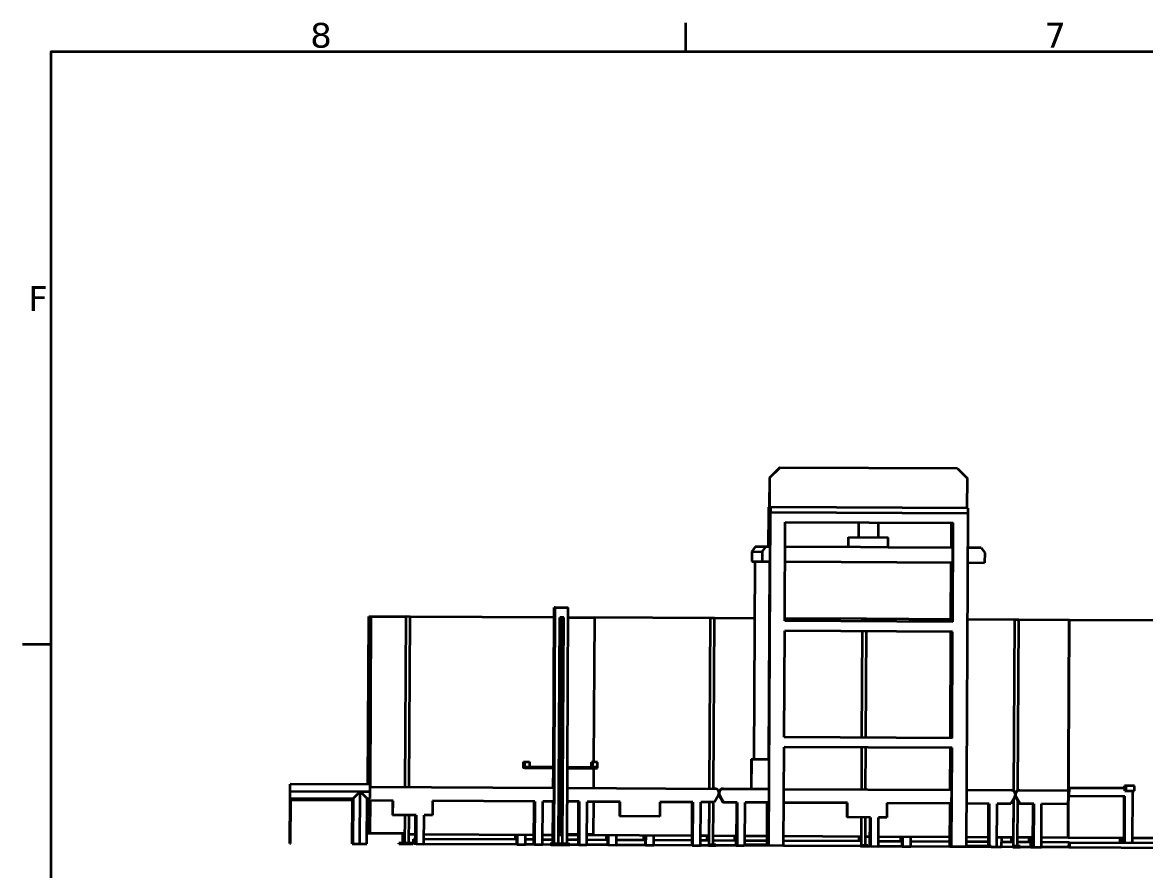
# Model space of a CAD drawing. Header units: millimetres. Extents: x 0 to 67800, y 0 to 42000.
# Drawn here: x 710 to 12068, y 32721 to 41294 of the extents above; entities that cross this region are included whole.
import ezdxf

# ---------------------------------------------------------------- set-up
doc = ezdxf.new("R2010")
doc.units = ezdxf.units.MM
doc.header["$LTSCALE"] = 100
for name, color, linetype, lineweight in [('Border (ISO)', 7, 'Continuous', 35), ('Hatch (ISO)', 7, 'Continuous', 18), ('Visible (ISO)', 7, 'Continuous', 35)]:
    doc.layers.add(name, color=color, linetype=linetype, lineweight=lineweight)
doc.styles.add('Note Text (ISO)', font='verdana.ttf')
pattern_1 = [(45, (0, 0), (-224.5064, 224.5064), [])]
pattern_2 = [(135, (0, 0), (-224.5064, -224.5064), [])]

# ---------------------------------------------------------------- blocks, each defined once
blk = doc.blocks.new('Borders Default Border')
at = {"layer": 'Border (ISO)'}
for p, q in [((74.25, 410), (74.25, 412.9)), ((10, 350), (7.1, 350))]:
    blk.add_line(p, q, dxfattribs=at)
at = {"layer": 'Border (ISO)', "flags": 128}
blk.add_lwpolyline([(10, 10), (10, 410), (584, 410), (584, 10), (10, 10)], dxfattribs=at)
at = {"layer": 'Border (ISO)', "char_height": 2.5, "attachment_point": 7, "style": 'Note Text (ISO)'}
for s, insert in [('8', (36.23, 410.34)), ('7', (110.54, 410.4)), ('F', (7.69, 383.75))]:
    blk.add_mtext(s, dxfattribs=dict(at, insert=insert))

msp = doc.modelspace()

# ---------------------------------------------------------------- hatches: boundary and pattern name
at = {"layer": 'Hatch (ISO)'}
h = msp.add_hatch(dxfattribs=at)
h.set_pattern_fill('ANSI31', color=256, scale=2540, style=0)
h.set_pattern_definition(pattern_1)
h.paths.add_polyline_path([(6175.59, 33072.29), (6175.64, 33082.29), (6186.71, 35262.26), (6186.76, 35272.26), (6156.76, 35272.41), (6156.71, 35262.41), (6145.64, 33082.44), (6145.59, 33072.44)])
h = msp.add_hatch(dxfattribs=at)
h.set_pattern_fill('ANSI31', color=256, scale=2540, angle=75, style=0)
h.set_pattern_definition([(120, (0, 0), (-274.963, -158.75), [])])
h.paths.add_polyline_path([(10807.62, 32956.77), (10752.62, 32957.04), (10752.58, 32949.04), (10807.58, 32948.77)])
h.paths.add_polyline_path([(11294.59, 33056.29), (11294.54, 33046.29), (11294.69, 33046.29), (11294.74, 33056.29), (11305.81, 35236.26), (11305.86, 35246.26), (11305.71, 35246.27), (11305.66, 35236.27)])
h = msp.add_hatch(dxfattribs=at)
h.set_pattern_fill('ANSI31', color=256, scale=2540, angle=105, style=0)
h.set_pattern_definition([(150, (0, 0), (-158.75, -274.963), [])])
h.paths.add_polyline_path([(11302.95, 33466.26), (11303.35, 33466.25), (11303.76, 33546.25), (11303.35, 33546.26)])
h.paths.add_polyline_path([(11297.67, 33466.28), (11298.07, 33546.28), (11297.67, 33546.28), (11297.26, 33466.29)])
h = msp.add_hatch(dxfattribs=at)
h.set_pattern_fill('ANSI31', color=256, scale=2540, angle=-15, style=0)
h.set_pattern_definition([(30, (0, 0), (-158.75, 274.963), [])])
h.paths.add_polyline_path([(11878.63, 33518.33), (11964.63, 33517.9), (11964.88, 33567.9), (11878.88, 33568.33)])
h = msp.add_hatch(dxfattribs=at)
h.set_pattern_fill('ANSI31', color=256, scale=2540, angle=90, style=0)
h.set_pattern_definition(pattern_2)
h.paths.add_polyline_path([(4592.62, 32988.33), (4592.58, 32980.33), (4647.58, 32980.05), (4647.62, 32988.05)])
h = msp.add_hatch(dxfattribs=at)
h.set_pattern_fill('ANSI31', color=256, scale=2540, style=0)
h.set_pattern_definition(pattern_1)
h.paths.add_polyline_path([(6132.62, 32980.51), (6132.58, 32972.51), (6187.58, 32972.23), (6187.62, 32980.23)])
h = msp.add_hatch(dxfattribs=at)
h.set_pattern_fill('ANSI31', color=256, scale=2540, angle=90, style=0)
h.set_pattern_definition(pattern_2)
h.paths.add_polyline_path([(7672.62, 32972.69), (7672.58, 32964.69), (7727.58, 32964.41), (7727.62, 32972.41)])
h = msp.add_hatch(dxfattribs=at)
h.set_pattern_fill('ANSI31', color=256, scale=2540, angle=15, style=0)
h.set_pattern_definition([(60, (0, 0), (-274.963, 158.75), [])])
h.paths.add_polyline_path([(9212.62, 32964.87), (9212.58, 32956.87), (9267.58, 32956.59), (9267.62, 32964.59)])
h = msp.add_hatch(dxfattribs=at)
h.set_pattern_fill('ANSI31', color=256, scale=2540, style=0)
h.set_pattern_definition(pattern_1)
h.paths.add_polyline_path([(11302.31, 32946.25), (11302.82, 32946.25), (11303.07, 32996.25), (11302.56, 32996.25)])
h.paths.add_polyline_path([(11308.3, 32946.22), (11308.56, 32996.22), (11308.05, 32996.22), (11307.8, 32946.23)])

# ---------------------------------------------------------------- linework, layer by layer
at = {"layer": 'Visible (ISO)'}
for p, q in [((8271.92, 36387.69), (8273.45, 36687.68)), ((8272.33, 36387.68), (8273.85, 36687.68)), ((8373.95, 36787.17), (8273.45, 36687.68)), ((8273.45, 36687.68), (8273.85, 36687.68)), ((8273.6, 36387.68), (8275.12, 36687.67)), ((8273.85, 36687.68), (8374.36, 36787.17)), ((8274.01, 36387.68), (8275.53, 36687.67)), ((8375.63, 36787.17), (8275.12, 36687.67)), ((8275.12, 36687.67), (8275.53, 36687.67)), ((8275.53, 36687.67), (8376.03, 36787.16)), ((8374.36, 36787.17), (8373.95, 36787.17)), ((8375.63, 36787.17), (8374.36, 36787.17)), ((8376.03, 36787.16), (8375.63, 36787.17)), ((10175.99, 36778.02), (8376.03, 36787.16)), ((10175.99, 36778.02), (10275.48, 36677.52)), ((10273.95, 36377.52), (10275.48, 36677.52)), ((8264.2, 36337.73), (8264.71, 36387.72)), ((8271.92, 36387.69), (8264.71, 36387.72)), ((8273.6, 36387.68), (8272.33, 36387.68)), ((8281.22, 36387.64), (8274.01, 36387.68)), ((8281.22, 36387.64), (8281.22, 36337.64)), ((10281.16, 36377.48), (8281.22, 36387.64)), ((10281.16, 36327.48), (10281.16, 36377.48)), ((8262.43, 35987.73), (8264.2, 36337.73)), ((8263.19, 35987.73), (8264.46, 36237.72)), ((8263.36, 32971.69), (8279.95, 36237.64)), ((8264.12, 32971.68), (8281.22, 36337.64)), ((8279.95, 36237.64), (8264.46, 36237.72)), ((8281.22, 36337.64), (10281.16, 36327.48)), ((8425.63, 35236.89), (8430.7, 36236.88)), ((8430.7, 36236.88), (10130.66, 36228.25)), ((9172.3, 36233.11), (9171.54, 36083.11)), ((9372.3, 36232.1), (9371.54, 36082.1)), ((10264.07, 32961.53), (10281.16, 36327.48)), ((10112.38, 35978.34), (10113.65, 36228.33)), ((10113.14, 35978.33), (10114.41, 36228.33)), ((10124.82, 35228.26), (10129.9, 36228.25)), ((10125.58, 35228.26), (10130.66, 36228.25)), ((9071.04, 35983.62), (9071.54, 36083.62)), ((9071.54, 36083.62), (9471.54, 36081.59)), ((9471.03, 35981.59), (9471.54, 36081.59)), ((8091.88, 35938.6), (8091.38, 35838.6)), ((8127.31, 35988.42), (8091.88, 35938.6)), ((8091.88, 35938.6), (8198.48, 35938.05)), ((8233.91, 35987.87), (8127.31, 35988.42)), ((8198.48, 35938.05), (8197.98, 35838.06)), ((8198.48, 35938.05), (8233.91, 35987.87)), ((8278.68, 35987.65), (8233.91, 35987.87)), ((9193.9, 35983), (8429.44, 35986.88)), ((9471.03, 35981.59), (9193.9, 35983)), ((10128.63, 35978.25), (9471.03, 35981.59)), ((10414.76, 35976.8), (10279.39, 35977.49)), ((10414.76, 35976.8), (10449.68, 35926.62)), ((10449.68, 35926.62), (10449.17, 35826.62)), ((8091.38, 35838.6), (8144.68, 35838.33)), ((8122.44, 35838.44), (8112.28, 33838.46)), ((8144.68, 35838.33), (8197.98, 35838.06)), ((8197.98, 35838.06), (8250.74, 35837.79)), ((8250.74, 35837.79), (8277.92, 35837.65)), ((8272.44, 35837.68), (8262.28, 33837.7)), ((8428.67, 35836.88), (10127.87, 35828.25)), ((10108.57, 35228.34), (10111.62, 35828.34)), ((10109.33, 35228.34), (10112.38, 35828.33)), ((10278.63, 35827.49), (10449.17, 35826.62)), ((6083.79, 33760.37), (6091.98, 35372.74)), ((6084.41, 33760.36), (6092.6, 35372.74)), ((6090.41, 33760.33), (6098.6, 35372.71)), ((6090.5, 32982.72), (6102.64, 35372.69)), ((6092.6, 35372.74), (6091.98, 35372.74)), ((6098.6, 35372.71), (6092.6, 35372.74)), ((6093.83, 33760.31), (6102.02, 35372.69)), ((6102.02, 35372.69), (6098.6, 35372.71)), ((6102.02, 35372.69), (6102.64, 35372.69)), ((6102.64, 35372.69), (6234.64, 35372.02)), ((6222.5, 32982.05), (6234.64, 35372.02)), ((4206.3, 33582.3), (4214.93, 35282.28)), ((4214.93, 35282.28), (4240.98, 35282.14)), ((4232.22, 33557.17), (4240.98, 35282.14)), ((4240.98, 35282.14), (4593.55, 35280.35)), ((4584.79, 33555.38), (4593.55, 35280.35)), ((4584.79, 33555.38), (4593.55, 35280.35)), ((4584.99, 33555.37), (4593.75, 35280.35)), ((4584.99, 33555.37), (4593.75, 35280.35)), ((4593.75, 35280.35), (4593.55, 35280.35)), ((4593.75, 35280.35), (4593.55, 35280.35)), ((4633.75, 35280.15), (4593.75, 35280.35)), ((4633.75, 35280.15), (4593.75, 35280.35)), ((4624.99, 33555.17), (4633.75, 35280.15)), ((4624.99, 33555.17), (4633.75, 35280.15)), ((6091.47, 35272.75), (4633.75, 35280.15)), ((6136.5, 32982.49), (6148.13, 35272.46)), ((6136.7, 32980.49), (6148.34, 35272.46)), ((6142.16, 33072.46), (6153.34, 35272.43)), ((6156.71, 35262.41), (6145.64, 33082.44)), ((6148.34, 35272.46), (6148.13, 35272.46)), ((6153.34, 35272.43), (6148.34, 35272.46)), ((6156.76, 35272.41), (6153.34, 35272.43)), ((6156.76, 35272.41), (6156.71, 35262.41)), ((6186.76, 35272.26), (6156.76, 35272.41)), ((6175.64, 33082.29), (6186.71, 35262.26)), ((6176.7, 32980.28), (6188.34, 35272.25)), ((6186.71, 35262.26), (6186.76, 35272.26)), ((6188.34, 35272.25), (6186.76, 35272.26)), ((6234.13, 35272.02), (6502.26, 35270.66)), ((6494.83, 33808.28), (6502.26, 35270.66)), ((7673.65, 35264.71), (6502.26, 35270.66)), ((7664.89, 33539.73), (7673.65, 35264.71)), ((7664.91, 33539.73), (7673.67, 35264.71)), ((7673.67, 35264.71), (7673.65, 35264.71)), ((7713.67, 35264.51), (7673.67, 35264.71)), ((7704.91, 33539.53), (7713.67, 35264.51)), ((8119.51, 35262.45), (7713.67, 35264.51)), ((10125.58, 35228.26), (8425.63, 35236.89)), ((9213.61, 35256.89), (8425.75, 35260.89)), ((9213.48, 35232.89), (9213.61, 35256.89)), ((9213.51, 35232.89), (9213.63, 35256.89)), ((9213.63, 35256.89), (9213.61, 35256.89)), ((9253.63, 35256.69), (9213.63, 35256.89)), ((9253.51, 35232.69), (9253.63, 35256.69)), ((10108.69, 35252.34), (9253.63, 35256.69)), ((10753.57, 35249.07), (10275.7, 35251.5)), ((10744.76, 33514.23), (10753.57, 35249.07)), ((10744.78, 33514.21), (10753.59, 35249.07)), ((10753.59, 35249.07), (10753.57, 35249.07)), ((10793.59, 35248.87), (10753.59, 35249.07)), ((10784.82, 33521.23), (10793.59, 35248.87)), ((11305.71, 35246.27), (10793.59, 35248.87)), ((11305.66, 35236.27), (11294.59, 33056.29)), ((11294.74, 33056.29), (11305.81, 35236.26)), ((11305.71, 35246.27), (11305.66, 35236.27)), ((11305.86, 35246.26), (11305.71, 35246.27)), ((11305.81, 35236.26), (11305.86, 35246.26)), ((12311.91, 35241.16), (11305.86, 35246.26)), ((8419.65, 34060.91), (8425.12, 35136.89)), ((10125.07, 35128.26), (8425.12, 35136.89)), ((9207.51, 34056.91), (9212.98, 35132.89)), ((9207.54, 34056.91), (9213, 35132.89)), ((9247.54, 34056.7), (9253, 35132.69)), ((10102.6, 34052.36), (10108.06, 35128.35)), ((10103.36, 34052.36), (10108.82, 35128.34)), ((10118.85, 34052.28), (10124.31, 35128.26)), ((10119.61, 34052.27), (10125.07, 35128.26)), ((8414.07, 32960.92), (8419.15, 33960.91)), ((10119.1, 33952.27), (8419.15, 33960.91)), ((10119.61, 34052.27), (8419.65, 34060.91)), ((9204.85, 33531.91), (9207, 33956.91)), ((9204.87, 33531.91), (9207.03, 33956.91)), ((9244.87, 33531.71), (9247.03, 33956.7)), ((10099.93, 33527.37), (10102.09, 33952.36)), ((10100.69, 33527.36), (10102.85, 33952.36)), ((10113.26, 32952.29), (10118.34, 33952.28)), ((10114.02, 32952.29), (10119.1, 33952.27)), ((5780.73, 33761.9), (5780.98, 33811.9)), ((5780.86, 33761.9), (5780.73, 33761.9)), ((5791.34, 33749.85), (5780.8, 33749.9)), ((5780.98, 33761.9), (5780.86, 33761.9)), ((5781.24, 33811.9), (5780.98, 33761.9)), ((5780.98, 33811.9), (5781.24, 33811.9)), ((5780.98, 33761.9), (5791.27, 33761.85)), ((5781.24, 33811.9), (5791.53, 33811.85)), ((5791.53, 33811.85), (5791.27, 33761.85)), ((5791.27, 33761.85), (5791.4, 33761.85)), ((5791.34, 33749.85), (6094.33, 33748.31)), ((5791.4, 33761.85), (5791.53, 33761.85)), ((5791.53, 33761.85), (5791.78, 33811.85)), ((5791.78, 33811.85), (5791.53, 33811.85)), ((5791.53, 33761.85), (5841.53, 33761.6)), ((5791.78, 33811.85), (5841.78, 33811.59)), ((5841.78, 33811.59), (5841.53, 33761.6)), ((5841.53, 33761.6), (6094.39, 33760.31)), ((6082.71, 33547.77), (6083.73, 33748.37)), ((6083.33, 33547.76), (6084.35, 33748.36)), ((6089.33, 33547.73), (6090.35, 33748.33)), ((6089.89, 32982.72), (6093.77, 33748.31)), ((6226.39, 33747.64), (6529.32, 33746.1)), ((6226.45, 33759.64), (6479.38, 33758.36)), ((6468.97, 33808.41), (6468.71, 33758.41)), ((6468.97, 33758.41), (6469.22, 33808.41)), ((6469.22, 33808.41), (6468.97, 33808.41)), ((6479.51, 33808.36), (6469.22, 33808.41)), ((6479.26, 33758.36), (6479.51, 33808.36)), ((6479.51, 33758.36), (6479.38, 33758.36)), ((6479.51, 33808.36), (6479.76, 33808.35)), ((6479.76, 33808.35), (6479.51, 33758.36)), ((6529.51, 33758.1), (6479.51, 33758.36)), ((6529.76, 33808.1), (6479.76, 33808.35)), ((6493.5, 33545.68), (6494.52, 33746.28)), ((6529.51, 33758.1), (6529.76, 33808.1)), ((8086.78, 33838.59), (8085.25, 33538.6)), ((8087.79, 33838.59), (8086.27, 33538.59)), ((8086.78, 33838.59), (8087.79, 33838.59)), ((8087.79, 33838.59), (8267.76, 33837.68)), ((3419.91, 33444.87), (3420.27, 33515.58)), ((3420.27, 33515.58), (3420.63, 33586.29)), ((3420.27, 33515.58), (4129.01, 33511.98)), ((4229.01, 33582.18), (3420.63, 33586.29)), ((4129.01, 33511.98), (4057.59, 33441.63)), ((4126.33, 32982.7), (4129.01, 33511.98)), ((4129.01, 33511.98), (4229.01, 33511.47)), ((4129.01, 33511.98), (4199, 33440.91)), ((4228.29, 33440.76), (4229.01, 33511.47)), ((4229.01, 33511.47), (4229.01, 33582.18)), ((4229.01, 33557.18), (6092.75, 33547.72)), ((6225.37, 33547.04), (7716.95, 33539.47)), ((7800.05, 33539.05), (7800.36, 33539.05)), ((7800.36, 33539.05), (7805.64, 33539.02)), ((7805.64, 33539.02), (7805.94, 33539.02)), ((7805.94, 33539.02), (8266.23, 33536.68)), ((8085.25, 33538.6), (8086.27, 33538.59)), ((8086.27, 33538.59), (8266.24, 33537.68)), ((8249.98, 33536.76), (8249.98, 33537.76)), ((8250.74, 33536.76), (8250.75, 33537.76)), ((8416.99, 33535.91), (10116.18, 33527.28)), ((10266.94, 33526.52), (10716.87, 33524.23)), ((10799.97, 33523.81), (10800.28, 33523.81)), ((10800.28, 33523.81), (10805.56, 33523.78)), ((10805.56, 33523.78), (10805.87, 33523.78)), ((10805.87, 33523.78), (11296.95, 33521.29)), ((11297.67, 33546.28), (11297.26, 33466.29)), ((11297.67, 33466.28), (11298.07, 33546.28)), ((11298.07, 33546.28), (11297.67, 33546.28)), ((11298.07, 33546.28), (11303.35, 33546.26)), ((11303.35, 33546.26), (11302.95, 33466.26)), ((11303.76, 33546.25), (11303.35, 33546.26)), ((11303.35, 33466.25), (11303.76, 33546.25)), ((11869.62, 33543.38), (11303.76, 33546.25)), ((11863.49, 33543.41), (11863.62, 33568.41)), ((11863.52, 33543.41), (11863.65, 33568.41)), ((11863.65, 33568.41), (11863.62, 33568.41)), ((11869.74, 33568.38), (11863.65, 33568.41)), ((11869.49, 33518.38), (11869.62, 33543.38)), ((11869.49, 33518.38), (11869.52, 33518.38)), ((11869.52, 33518.38), (11869.77, 33568.38)), ((11869.52, 33518.38), (11878.6, 33518.33)), ((11869.62, 33543.38), (11869.74, 33568.38)), ((11869.77, 33568.38), (11869.74, 33568.38)), ((11878.85, 33568.33), (11869.77, 33568.38)), ((11878.6, 33518.33), (11878.85, 33568.33)), ((11878.6, 33518.33), (11878.63, 33518.33)), ((11878.88, 33568.33), (11878.63, 33518.33)), ((11878.63, 33518.33), (11964.63, 33517.9)), ((11878.88, 33568.33), (11878.85, 33568.33)), ((11964.88, 33567.9), (11878.88, 33568.33)), ((11946.82, 32992.98), (11949.49, 33517.97)), ((11964.63, 33517.9), (11964.88, 33567.9)), ((3417.58, 32986.3), (3419.91, 33444.87)), ((3419.91, 33444.87), (4057.59, 33441.63)), ((3423.64, 32986.26), (3425.86, 33423.26)), ((4057.44, 33420.05), (3425.86, 33423.26)), ((4048.1, 32983.09), (4050.32, 33420.09)), ((4050.36, 33420.09), (4048.14, 32983.09)), ((4057.55, 33441.63), (4055.22, 32983.06)), ((4057.59, 33441.63), (4055.26, 32983.06)), ((4196.68, 32982.34), (4199, 33440.91)), ((4460.83, 33418), (4198.9, 33419.33)), ((4199, 33440.91), (4228.29, 33440.76)), ((4203.8, 33090.3), (4205.47, 33419.3)), ((4229.85, 33090.17), (4231.52, 33419.17)), ((4454.94, 33418.03), (4454.2, 33273.03)), ((4460.09, 33273), (4460.83, 33418)), ((4860.82, 33415.97), (4860.08, 33270.97)), ((5895.79, 33410.72), (4860.82, 33415.97)), ((5887.68, 32973.75), (5889.9, 33410.75)), ((5890.21, 33410.74), (5887.99, 32973.75)), ((5893.27, 32973.72), (5895.49, 33410.72)), ((5895.79, 33410.72), (5893.57, 32973.72)), ((5973.57, 32973.31), (5975.79, 33410.31)), ((6092.05, 33409.72), (5975.79, 33410.31)), ((6079.84, 32982.78), (6082.01, 33409.77)), ((6080.46, 32982.77), (6082.63, 33409.77)), ((6086.46, 32982.74), (6088.63, 33409.74)), ((6345.78, 33408.43), (6224.67, 33409.05)), ((6337.67, 32971.47), (6339.89, 33408.46)), ((6340.19, 33408.46), (6337.97, 32971.46)), ((6343.26, 32971.44), (6345.48, 33408.43)), ((6345.78, 33408.43), (6343.56, 32971.44)), ((6423.56, 32971.03), (6425.78, 33408.02)), ((6760.77, 33406.32), (6425.78, 33408.02)), ((6491.13, 33078.69), (6492.8, 33407.68)), ((6754.88, 33406.35), (6754.14, 33261.35)), ((6760.03, 33261.32), (6760.77, 33406.32)), ((7160.76, 33404.29), (7160.02, 33259.29)), ((7495.75, 33402.59), (7160.76, 33404.29)), ((7487.64, 32965.63), (7489.86, 33402.62)), ((7490.16, 33402.62), (7487.94, 32965.62)), ((7493.23, 32965.6), (7495.45, 33402.59)), ((7495.75, 33402.59), (7493.53, 32965.6)), ((7573.53, 32965.19), (7575.75, 33402.18)), ((7713.65, 33401.48), (7575.75, 33402.18)), ((7662.03, 32972.74), (7664.21, 33401.73)), ((7662.47, 33064.74), (7664.18, 33401.73)), ((7702.03, 32972.54), (7704.21, 33401.53)), ((7755.14, 33472.52), (7713.65, 33401.48)), ((7761.18, 33472.49), (7801.95, 33401.04)), ((7802.25, 33401.03), (7761.48, 33472.49)), ((7766.76, 33472.46), (7807.54, 33401.01)), ((7807.84, 33401.01), (7767.07, 33472.46)), ((7802.25, 33401.03), (7801.95, 33401.04)), ((7807.54, 33401.01), (7802.25, 33401.03)), ((7807.84, 33401.01), (7807.54, 33401.01)), ((7945.74, 33400.3), (7807.84, 33401.01)), ((7937.63, 32963.34), (7939.85, 33400.33)), ((7940.15, 33400.33), (7937.93, 32963.34)), ((7943.21, 32963.31), (7945.43, 33400.31)), ((7945.74, 33400.3), (7943.52, 32963.31)), ((8023.57, 32972.9), (8025.74, 33399.9)), ((8265.53, 33398.68), (8025.74, 33399.9)), ((8247.11, 32971.77), (8249.28, 33398.76)), ((8247.87, 32971.77), (8250.04, 33398.76)), ((9060.71, 33394.64), (8416.29, 33397.92)), ((9054.82, 33394.67), (9054.08, 33249.67)), ((9059.97, 33249.64), (9060.71, 33394.64)), ((9460.7, 33392.61), (9459.96, 33247.61)), ((10115.48, 33389.29), (9460.7, 33392.61)), ((10755.07, 33457.29), (10713.57, 33386.25)), ((10741.95, 32957.1), (10744.4, 33439.03)), ((10742.39, 33049.1), (10744.37, 33438.98)), ((10761.1, 33457.26), (10801.87, 33385.8)), ((10802.18, 33385.8), (10761.4, 33457.26)), ((10766.68, 33457.23), (10807.46, 33385.77)), ((10807.76, 33385.77), (10766.99, 33457.23)), ((10781.95, 32956.9), (10784.29, 33416.62)), ((11297.26, 33466.29), (11297.67, 33466.28)), ((11302.95, 33466.26), (11297.67, 33466.28)), ((11302.95, 33466.26), (11303.35, 33466.25)), ((11303.35, 33466.25), (11869.21, 33463.38)), ((11860.73, 32993.42), (11863.12, 33463.41)), ((11861.13, 32993.42), (11863.52, 33463.41)), ((11866.42, 32993.39), (11868.8, 33463.38)), ((11866.82, 32993.39), (11869.21, 33463.38)), ((10097.01, 32952.37), (10099.23, 33389.37)), ((10097.77, 32952.37), (10099.99, 33389.36)), ((10495.67, 33387.36), (10266.24, 33388.52)), ((10487.61, 32960.39), (10489.78, 33387.39)), ((10490.09, 33387.38), (10487.92, 32960.39)), ((10493.2, 32960.36), (10495.37, 33387.36)), ((10495.67, 33387.36), (10493.5, 32960.36)), ((10573.45, 32949.95), (10575.67, 33386.95)), ((10713.57, 33386.25), (10575.67, 33386.95)), ((10802.18, 33385.8), (10801.87, 33385.8)), ((10807.46, 33385.77), (10802.18, 33385.8)), ((10807.76, 33385.77), (10807.46, 33385.77)), ((10945.66, 33385.07), (10807.76, 33385.77)), ((10937.55, 32948.11), (10939.77, 33385.1)), ((10940.08, 33385.1), (10937.86, 32948.1)), ((10943.14, 32948.08), (10945.36, 33385.07)), ((10945.66, 33385.07), (10943.44, 32948.08)), ((11023.44, 32947.67), (11025.66, 33384.66)), ((11296.25, 33383.29), (11025.66, 33384.66)), ((4460.09, 33273), (4454.2, 33273.03)), ((4695.09, 33271.81), (4460.09, 33273)), ((4581.91, 32988.38), (4583.35, 33272.38)), ((4581.91, 32988.38), (4583.35, 33272.38)), ((4582.11, 32988.38), (4583.55, 33272.38)), ((4582.11, 32988.38), (4583.55, 33272.38)), ((4622.11, 32988.18), (4623.55, 33272.17)), ((4622.11, 32988.18), (4623.55, 33272.17)), ((4687.71, 32979.85), (4689.2, 33271.84)), ((4689.5, 33271.84), (4688.02, 32979.84)), ((4693.3, 32979.82), (4694.78, 33271.81)), ((4695.09, 33271.81), (4693.6, 32979.82)), ((4773.6, 32979.41), (4775.08, 33271.41)), ((4860.08, 33270.97), (4775.08, 33271.41)), ((6760.03, 33261.32), (6754.14, 33261.35)), ((7160.02, 33259.29), (6760.03, 33261.32)), ((9059.97, 33249.64), (9054.08, 33249.67)), ((9294.97, 33248.45), (9059.97, 33249.64)), ((9201.99, 32964.92), (9203.43, 33248.92)), ((9202.43, 33056.92), (9203.41, 33248.92)), ((9241.99, 32964.72), (9243.43, 33248.71)), ((9287.59, 32956.48), (9289.08, 33248.48)), ((9289.38, 33248.48), (9287.9, 32956.48)), ((9293.18, 32956.46), (9294.66, 33248.45)), ((9294.97, 33248.45), (9293.48, 32956.45)), ((9373.48, 32956.05), (9374.97, 33248.04)), ((9459.96, 33247.61), (9374.97, 33248.04)), ((4203.8, 33090.3), (4229.85, 33090.17)), ((4229.85, 33090.17), (4582.42, 33088.38)), ((4559.77, 32988.49), (4560.27, 33088.49)), ((4559.97, 32988.49), (4560.48, 33088.49)), ((4565.05, 32988.47), (4565.56, 33088.47)), ((4565.25, 32988.47), (4565.76, 33088.47)), ((4565.44, 33080.47), (4565.48, 33088.47)), ((4565.44, 33080.47), (4565.51, 33080.47)), ((4570.72, 33080.44), (4570.76, 33088.44)), ((4570.72, 33080.44), (4572.83, 33080.43)), ((4572.36, 32988.43), (4572.87, 33088.43)), ((4572.56, 32988.43), (4573.07, 33088.43)), ((4577.64, 32988.4), (4578.15, 33088.4)), ((4577.84, 32988.4), (4578.35, 33088.4)), ((4578.03, 33080.4), (4578.07, 33088.4)), ((4578.03, 33080.4), (4578.11, 33080.4)), ((4622.58, 33080.18), (4688.22, 33079.84)), ((4774.11, 33079.41), (5888.19, 33073.75)), ((5700.2, 33024.7), (5700.46, 33074.7)), ((5700.61, 33024.7), (5700.86, 33074.7)), ((5705.87, 33024.68), (5706.12, 33074.67)), ((5706.3, 33024.67), (5706.55, 33074.67)), ((5715.18, 32974.63), (5715.69, 33074.63)), ((5715.59, 32974.63), (5716.1, 33074.62)), ((5720.85, 32974.6), (5721.36, 33074.6)), ((5721.28, 32974.6), (5721.79, 33074.59)), ((5801.28, 32974.19), (5801.78, 33074.19)), ((5974.08, 33073.31), (6080.3, 33072.77)), ((6142.16, 33072.46), (6145.59, 33072.44)), ((6145.64, 33082.44), (6145.59, 33072.44)), ((6145.59, 33072.44), (6175.59, 33072.29)), ((6175.59, 33072.29), (6175.64, 33082.29)), ((6222.96, 33072.05), (6338.18, 33071.46)), ((6223, 33080.05), (6338.22, 33079.46)), ((6424.07, 33071.03), (7488.15, 33065.62)), ((6424.11, 33079.03), (6491.13, 33078.69)), ((6620.18, 33020.03), (6620.43, 33070.03)), ((6620.59, 33020.03), (6620.84, 33070.03)), ((6625.87, 33020), (6626.12, 33070)), ((6626.27, 33020), (6626.53, 33070)), ((6635.16, 32969.96), (6635.67, 33069.95)), ((6635.57, 32969.95), (6636.08, 33069.95)), ((6640.85, 32969.93), (6641.36, 33069.92)), ((6641.26, 32969.92), (6641.76, 33069.92)), ((6721.25, 32969.52), (6721.76, 33069.52)), ((7000.17, 33018.1), (7000.42, 33068.1)), ((7000.58, 33018.1), (7000.83, 33068.1)), ((7005.83, 33018.07), (7006.09, 33068.07)), ((7006.26, 33018.07), (7006.52, 33068.07)), ((7015.15, 32968.03), (7015.66, 33068.02)), ((7015.56, 32968.02), (7016.07, 33068.02)), ((7020.81, 32968), (7021.32, 33068)), ((7021.25, 32967.99), (7021.75, 33067.99)), ((7101.24, 32967.59), (7101.75, 33067.59)), ((7574.04, 33065.19), (7662.47, 33064.74)), ((7639.9, 33014.85), (7640.15, 33064.85)), ((7640.1, 33014.85), (7640.36, 33064.85)), ((7661.83, 32972.74), (7662.3, 33064.74)), ((7702.5, 33064.54), (7938.14, 33063.34)), ((7920.15, 33013.43), (7920.4, 33063.43)), ((7920.55, 33013.43), (7920.81, 33063.43)), ((7925.83, 33013.4), (7926.09, 33063.4)), ((7926.24, 33013.4), (7926.49, 33063.4)), ((7935.13, 32963.35), (7935.64, 33063.35)), ((7935.53, 32963.35), (7936.04, 33063.35)), ((8024.03, 33062.9), (8247.57, 33061.77)), ((8414.58, 33060.92), (9202.43, 33056.92)), ((9179.86, 33007.03), (9180.11, 33057.03)), ((9180.06, 33007.03), (9180.32, 33057.03)), ((9201.79, 32964.92), (9202.26, 33056.92)), ((9242.46, 33056.72), (9288.1, 33056.48)), ((9373.99, 33056.05), (10097.52, 33052.37)), ((9600.1, 33004.9), (9600.36, 33054.9)), ((9600.51, 33004.9), (9600.76, 33054.9)), ((9605.77, 33004.87), (9606.02, 33054.87)), ((9606.2, 33004.87), (9606.45, 33054.87)), ((9615.08, 32954.82), (9615.59, 33054.82)), ((9615.49, 32954.82), (9616, 33054.82)), ((9620.75, 32954.79), (9621.25, 33054.79)), ((9621.18, 32954.79), (9621.69, 33054.79)), ((9701.18, 32954.38), (9701.68, 33054.38)), ((10264.53, 33051.52), (10488.07, 33050.39)), ((11294.59, 33056.29), (11294.54, 33046.29)), ((11294.69, 33046.29), (11294.74, 33056.29)), ((3417.58, 32986.3), (3423.64, 32986.26)), ((4048.1, 32983.09), (4048.14, 32983.09)), ((4048.14, 32983.09), (4055.22, 32983.06)), ((4055.22, 32983.06), (4055.26, 32983.06)), ((4055.26, 32983.06), (4126.33, 32982.7)), ((4126.33, 32982.7), (4196.68, 32982.34)), ((4519.69, 32980.7), (4519.73, 32988.7)), ((4519.69, 32980.7), (4519.97, 32980.7)), ((4520.01, 32988.7), (4519.73, 32988.7)), ((4519.97, 32980.7), (4520.01, 32988.7)), ((4519.97, 32980.7), (4524.97, 32980.67)), ((4525.01, 32988.67), (4520.01, 32988.7)), ((4524.97, 32980.67), (4525.01, 32988.67)), ((4524.97, 32980.67), (4525.25, 32980.67)), ((4525.29, 32988.67), (4525.01, 32988.67)), ((4525.25, 32980.67), (4525.29, 32988.67)), ((4525.25, 32980.67), (4532.28, 32980.63)), ((4532.32, 32988.63), (4525.29, 32988.67)), ((4532.28, 32980.63), (4532.32, 32988.63)), ((4532.28, 32980.63), (4532.56, 32980.63)), ((4532.6, 32988.63), (4532.32, 32988.63)), ((4532.56, 32980.63), (4532.6, 32988.63)), ((4532.56, 32980.63), (4537.56, 32980.61)), ((4537.6, 32988.61), (4532.6, 32988.63)), ((4537.56, 32980.61), (4537.6, 32988.61)), ((4537.56, 32980.61), (4537.84, 32980.61)), ((4537.88, 32988.61), (4537.6, 32988.61)), ((4537.84, 32980.61), (4537.88, 32988.61)), ((4537.84, 32980.61), (4541.83, 32980.59)), ((4541.87, 32988.59), (4537.88, 32988.61)), ((4541.83, 32980.59), (4541.87, 32988.59)), ((4541.83, 32980.59), (4542.11, 32980.58)), ((4542.15, 32988.58), (4541.87, 32988.59)), ((4542.11, 32980.58), (4542.15, 32988.58)), ((4542.11, 32980.58), (4574.61, 32980.42)), ((4574.65, 32988.42), (4542.15, 32988.58)), ((4574.61, 32980.42), (4574.77, 32980.42)), ((4574.81, 32988.42), (4574.65, 32988.42)), ((4574.77, 32980.42), (4574.81, 32988.42)), ((4574.77, 32980.42), (4592.55, 32980.33)), ((4592.59, 32988.33), (4574.81, 32988.42)), ((4592.55, 32980.33), (4592.59, 32988.33)), ((4592.55, 32980.33), (4592.58, 32980.33)), ((4592.62, 32988.33), (4592.58, 32980.33)), ((4592.58, 32980.33), (4647.58, 32980.05)), ((4592.62, 32988.33), (4592.59, 32988.33)), ((4647.62, 32988.05), (4592.62, 32988.33)), ((4647.58, 32980.05), (4647.62, 32988.05)), ((4647.58, 32980.05), (4662.11, 32979.98)), ((4662.15, 32987.97), (4647.62, 32988.05)), ((4662.11, 32979.98), (4662.15, 32987.97)), ((4667.87, 32979.95), (4668.13, 33029.95)), ((4668.38, 32979.94), (4667.87, 32979.95)), ((4668.63, 33029.94), (4668.13, 33029.95)), ((4668.38, 32979.94), (4668.63, 33029.94)), ((4673.36, 32979.92), (4668.38, 32979.94)), ((4673.61, 33029.92), (4668.63, 33029.94)), ((4673.36, 32979.92), (4673.61, 33029.92)), ((4673.86, 32979.92), (4673.36, 32979.92)), ((4674.12, 33029.91), (4673.61, 33029.92)), ((4673.86, 32979.92), (4674.12, 33029.91)), ((4687.71, 32979.85), (4673.86, 32979.92)), ((4687.97, 33029.84), (4674.12, 33029.91)), ((4688.02, 32979.84), (4687.71, 32979.85)), ((4693.3, 32979.82), (4688.02, 32979.84)), ((4693.6, 32979.82), (4693.3, 32979.82)), ((4693.6, 32979.82), (4773.6, 32979.41)), ((5715.18, 32974.63), (4773.6, 32979.41)), ((5715.44, 33024.63), (4773.85, 33029.41)), ((5715.18, 32974.63), (5715.59, 32974.63)), ((5715.59, 32974.63), (5720.85, 32974.6)), ((5720.85, 32974.6), (5721.28, 32974.6)), ((5721.28, 32974.6), (5801.28, 32974.19)), ((5887.68, 32973.75), (5801.28, 32974.19)), ((5887.94, 33023.75), (5801.53, 33024.19)), ((5887.99, 32973.75), (5887.68, 32973.75)), ((5893.27, 32973.72), (5887.99, 32973.75)), ((5893.57, 32973.72), (5893.27, 32973.72)), ((5893.57, 32973.72), (5973.57, 32973.31)), ((6050.67, 32972.92), (5973.57, 32973.31)), ((6080.04, 33022.77), (5973.82, 33023.31)), ((6050.67, 32972.92), (6050.72, 32982.92)), ((6051.23, 32972.92), (6050.67, 32972.92)), ((6051.28, 32982.92), (6050.72, 32982.92)), ((6051.23, 32972.92), (6051.28, 32982.92)), ((6061.02, 32972.87), (6051.23, 32972.92)), ((6061.07, 32982.87), (6051.28, 32982.92)), ((6061.02, 32972.87), (6061.07, 32982.87)), ((6061.02, 32972.87), (6061.58, 32972.87)), ((6061.07, 32982.87), (6061.63, 32982.87)), ((6061.58, 32972.87), (6061.63, 32982.87)), ((6061.58, 32972.87), (6096.58, 32972.69)), ((6061.63, 32982.87), (6136.63, 32982.49)), ((6096.58, 32972.69), (6096.7, 32972.69)), ((6096.74, 32980.69), (6096.62, 32980.69)), ((6096.7, 32972.69), (6096.74, 32980.69)), ((6096.7, 32972.69), (6132.51, 32972.51)), ((6132.55, 32980.51), (6096.74, 32980.69)), ((6132.51, 32972.51), (6132.55, 32980.51)), ((6132.51, 32972.51), (6132.58, 32972.51)), ((6132.62, 32980.51), (6132.55, 32980.51)), ((6132.62, 32980.51), (6132.58, 32972.51)), ((6132.58, 32972.51), (6187.58, 32972.23)), ((6187.62, 32980.23), (6132.62, 32980.51)), ((6176.71, 32982.28), (6251.62, 32981.9)), ((6187.58, 32972.23), (6187.62, 32980.23)), ((6187.58, 32972.23), (6216.69, 32972.08)), ((6216.73, 32980.08), (6187.62, 32980.23)), ((6216.69, 32972.08), (6216.73, 32980.08)), ((6216.69, 32972.08), (6251.57, 32971.9)), ((6337.92, 33021.47), (6222.7, 33022.05)), ((6251.57, 32971.9), (6251.62, 32981.9)), ((6337.67, 32971.47), (6251.57, 32971.9)), ((6337.97, 32971.46), (6337.67, 32971.47)), ((6337.97, 32971.46), (6343.26, 32971.44)), ((6343.56, 32971.44), (6343.26, 32971.44)), ((6343.56, 32971.44), (6423.56, 32971.03)), ((6635.16, 32969.96), (6423.56, 32971.03)), ((6635.42, 33019.95), (6423.81, 33021.03)), ((6635.16, 32969.96), (6635.57, 32969.95)), ((6635.57, 32969.95), (6640.85, 32969.93)), ((6640.85, 32969.93), (6641.26, 32969.92)), ((6641.26, 32969.92), (6721.25, 32969.52)), ((7015.15, 32968.03), (6721.25, 32969.52)), ((7015.41, 33018.02), (6721.51, 33019.52)), ((7015.15, 32968.03), (7015.56, 32968.02)), ((7015.56, 32968.02), (7020.81, 32968)), ((7020.81, 32968), (7021.25, 32967.99)), ((7021.25, 32967.99), (7101.24, 32967.59)), ((7487.64, 32965.63), (7101.24, 32967.59)), ((7487.89, 33015.63), (7101.5, 33017.59)), ((7487.94, 32965.62), (7487.64, 32965.63)), ((7493.23, 32965.6), (7487.94, 32965.62)), ((7493.53, 32965.6), (7493.23, 32965.6)), ((7493.53, 32965.6), (7573.53, 32965.19)), ((7654.08, 32964.78), (7573.53, 32965.19)), ((7662.04, 33014.74), (7573.78, 33015.19)), ((7654.08, 32964.78), (7654.13, 32972.78)), ((7654.08, 32964.78), (7654.69, 32964.78)), ((7654.73, 32972.78), (7654.13, 32972.78)), ((7654.69, 32964.78), (7654.73, 32972.78)), ((7654.69, 32964.78), (7672.47, 32964.69)), ((7672.51, 32972.69), (7654.73, 32972.78)), ((7672.47, 32964.69), (7672.51, 32972.69)), ((7672.47, 32964.69), (7672.58, 32964.69)), ((7672.62, 32972.69), (7672.51, 32972.69)), ((7672.62, 32972.69), (7672.58, 32964.69)), ((7672.58, 32964.69), (7727.58, 32964.41)), ((7727.62, 32972.41), (7672.62, 32972.69)), ((7935.38, 33013.35), (7702.24, 33014.54)), ((7727.58, 32964.41), (7727.62, 32972.41)), ((7935.13, 32963.35), (7727.58, 32964.41)), ((7935.13, 32963.35), (7935.53, 32963.35)), ((7935.53, 32963.35), (7937.63, 32963.34)), ((7937.93, 32963.34), (7937.63, 32963.34)), ((7937.93, 32963.34), (7943.21, 32963.31)), ((7943.52, 32963.31), (7943.21, 32963.31)), ((7943.52, 32963.31), (8013.32, 32962.96)), ((8013.32, 32962.96), (8013.37, 32972.96)), ((8014.08, 32962.95), (8013.32, 32962.96)), ((8013.37, 32972.96), (8014.13, 32972.95)), ((8014.13, 32972.95), (8014.08, 32962.95)), ((8414.07, 32960.92), (8014.08, 32962.95)), ((8264.12, 32971.68), (8014.13, 32972.95)), ((8247.31, 33011.77), (8023.77, 33012.9)), ((9194.04, 32956.96), (8414.07, 32960.92)), ((9202, 33006.92), (8414.32, 33010.92)), ((9194.04, 32956.96), (9194.09, 32964.96)), ((9194.04, 32956.96), (9194.65, 32956.96)), ((9194.69, 32964.96), (9194.09, 32964.96)), ((9194.65, 32956.96), (9194.69, 32964.96)), ((9194.65, 32956.96), (9212.43, 32956.87)), ((9212.47, 32964.87), (9194.69, 32964.96)), ((9212.43, 32956.87), (9212.47, 32964.87)), ((9212.43, 32956.87), (9212.58, 32956.87)), ((9212.62, 32964.87), (9212.47, 32964.87)), ((9212.62, 32964.87), (9212.58, 32956.87)), ((9212.58, 32956.87), (9267.58, 32956.59)), ((9267.62, 32964.59), (9212.62, 32964.87)), ((9267.58, 32956.59), (9267.62, 32964.59)), ((9267.58, 32956.59), (9287.59, 32956.48)), ((9287.9, 32956.48), (9287.59, 32956.48)), ((9293.18, 32956.46), (9287.9, 32956.48)), ((9293.48, 32956.45), (9293.18, 32956.46)), ((9293.48, 32956.45), (9373.48, 32956.05)), ((9615.08, 32954.82), (9373.48, 32956.05)), ((9615.34, 33004.82), (9373.74, 33006.05)), ((9615.08, 32954.82), (9615.49, 32954.82)), ((9615.49, 32954.82), (9620.75, 32954.79)), ((9620.75, 32954.79), (9621.18, 32954.79)), ((9621.18, 32954.79), (9701.18, 32954.38)), ((10097.01, 32952.37), (9701.18, 32954.38)), ((10097.27, 33002.37), (9701.43, 33004.38)), ((10097.77, 32952.37), (10097.01, 32952.37)), ((10113.26, 32952.29), (10097.77, 32952.37)), ((10114.02, 32952.29), (10113.26, 32952.29)), ((10514.01, 32950.26), (10114.02, 32952.29)), ((10264.07, 32961.53), (10514.06, 32960.26)), ((10487.82, 33000.39), (10264.27, 33001.53)), ((10514.06, 32960.26), (10514.01, 32950.26)), ((10514.01, 32950.26), (10573.45, 32949.95)), ((10573.45, 32949.95), (10621.15, 32949.71)), ((10573.96, 33049.95), (10742.39, 33049.1)), ((10621.15, 32949.71), (10621.66, 33049.71)), ((10734.01, 32949.14), (10621.15, 32949.71)), ((10741.96, 32999.1), (10621.41, 32999.71)), ((10719.82, 32999.21), (10720.07, 33049.21)), ((10720.02, 32999.21), (10720.28, 33049.21)), ((10734.01, 32949.14), (10734.05, 32957.14)), ((10734.01, 32949.14), (10734.61, 32949.14)), ((10734.66, 32957.14), (10734.05, 32957.14)), ((10734.61, 32949.14), (10734.66, 32957.14)), ((10734.61, 32949.14), (10752.39, 32949.05)), ((10752.43, 32957.05), (10734.66, 32957.14)), ((10741.75, 32957.1), (10742.22, 33049.1)), ((10752.39, 32949.05), (10752.43, 32957.05)), ((10752.39, 32949.05), (10752.58, 32949.04)), ((10752.62, 32957.04), (10752.43, 32957.05)), ((10752.62, 32957.04), (10752.58, 32949.04)), ((10752.58, 32949.04), (10807.58, 32948.77)), ((10807.62, 32956.77), (10752.62, 32957.04)), ((10915.3, 32998.22), (10782.16, 32998.9)), ((10782.42, 33048.89), (10938.06, 33048.1)), ((10807.58, 32948.77), (10807.62, 32956.77)), ((10915.05, 32948.22), (10807.58, 32948.77)), ((10900.07, 32998.3), (10900.32, 33048.3)), ((10900.48, 32998.29), (10900.73, 33048.29)), ((10905.73, 32998.27), (10905.99, 33048.27)), ((10906.16, 32998.27), (10906.42, 33048.26)), ((10915.05, 32948.22), (10915.56, 33048.22)), ((10915.05, 32948.22), (10915.46, 32948.22)), ((10915.46, 32948.22), (10915.96, 33048.22)), ((10915.46, 32948.22), (10920.71, 32948.19)), ((10920.71, 32948.19), (10921.22, 33048.19)), ((10920.71, 32948.19), (10921.14, 32948.19)), ((10921.14, 32948.19), (10921.65, 33048.19)), ((10921.14, 32948.19), (10937.55, 32948.11)), ((10937.86, 32948.1), (10937.55, 32948.11)), ((10937.86, 32948.1), (10943.14, 32948.08)), ((10943.44, 32948.08), (10943.14, 32948.08)), ((10943.44, 32948.08), (11023.44, 32947.67)), ((11302.31, 32946.25), (11023.44, 32947.67)), ((11302.56, 32996.25), (11023.69, 32997.67)), ((11023.95, 33047.67), (11294.54, 33046.29)), ((11294.54, 33046.29), (11294.69, 33046.29)), ((11294.69, 33046.29), (11860.98, 33043.42)), ((11302.56, 32996.25), (11302.31, 32946.25)), ((11302.31, 32946.25), (11302.82, 32946.25)), ((11303.07, 32996.25), (11302.56, 32996.25)), ((11302.82, 32946.25), (11303.07, 32996.25)), ((11302.82, 32946.25), (11307.8, 32946.23)), ((11303.07, 32996.25), (11308.05, 32996.22)), ((11308.05, 32996.22), (11307.8, 32946.23)), ((11307.8, 32946.23), (11308.3, 32946.22)), ((11308.56, 32996.22), (11308.05, 32996.22)), ((11308.3, 32946.22), (11308.56, 32996.22)), ((11308.3, 32946.22), (27706.9, 32862.94)), ((11308.56, 32996.22), (27707.16, 32912.94)), ((11820.05, 32993.62), (11820.3, 33043.62)), ((11820.45, 32993.62), (11820.71, 33043.62)), ((11825.73, 32993.6), (11825.99, 33043.59)), ((11826.14, 32993.59), (11826.39, 33043.59)), ((11835.28, 32993.55), (11835.53, 33043.55)), ((11835.69, 32993.55), (11835.94, 33043.54)), ((11840.97, 32993.52), (11841.22, 33043.52)), ((11841.37, 32993.52), (11841.63, 33043.52)), ((11947.07, 33042.98), (12300.74, 33041.18))]:
    msp.add_line(p, q, dxfattribs=at)
for centre in [(5780.83, 33755.9), (5791.37, 33755.85)]:
    msp.add_ellipse(centre, major_axis=(0.03, 6), ratio=0.00507838, dxfattribs=at)
for centre, major_axis, ratio, start_param, end_param in [((6094.36, 33754.31), (0.03, 6), 0.00507838, 3.14159266, 6.28318531), ((6529.35, 33752.1), (-0.03, -6), 0.00507838, 0, 3.14159265), ((7716.72, 33494.97), (0.23, 44.5), 0.9999871, 4.1887902, 6.28318531), ((7799.83, 33494.55), (0.23, 44.5), 0.9999871, 0, 1.20491555), ((7800.13, 33494.55), (0.23, 44.5), 0.9999871, 0, 1.21460772), ((7805.72, 33494.52), (0.23, 44.5), 0.9999871, 0, 2.0943951), ((7805.41, 33494.52), (0.23, 44.5), 0.9999871, 0, 1.48802402), ((10716.64, 33479.73), (0.23, 44.5), 0.9999871, 4.1887902, 6.28318531), ((10799.75, 33479.31), (0.23, 44.5), 0.9999871, 0, 1.20491555), ((10800.05, 33479.31), (0.23, 44.5), 0.9999871, 0, 1.21460772), ((10805.64, 33479.28), (0.23, 44.5), 0.9999871, 0, 2.0943951), ((10805.33, 33479.28), (0.23, 44.5), 0.9999871, 0, 1.48802402), ((7799.83, 33494.55), (-0.23, -44.5), 0.9999871, 5.07826975, 5.23598776), ((7800.13, 33494.55), (0.23, 44.5), 0.9999871, 1.92698493, 2.0943951), ((7805.41, 33494.52), (-0.23, -44.5), 0.9999871, 4.79516129, 5.23598776), ((10799.75, 33479.31), (-0.23, -44.5), 0.9999871, 5.07826975, 5.23598776), ((10800.05, 33479.31), (0.23, 44.5), 0.9999871, 1.92698493, 2.0943951), ((10805.33, 33479.28), (-0.23, -44.5), 0.9999871, 4.79516129, 5.23598776)]:
    msp.add_ellipse(centre, major_axis=major_axis, ratio=ratio, start_param=start_param, end_param=end_param, dxfattribs=at)

# ---------------------------------------------------------------- block references
at = {"xscale": 100, "yscale": 100, "zscale": 100}
msp.add_blockref('Borders Default Border', (0, 0), dxfattribs=at)

doc.saveas('drawing.dxf')
